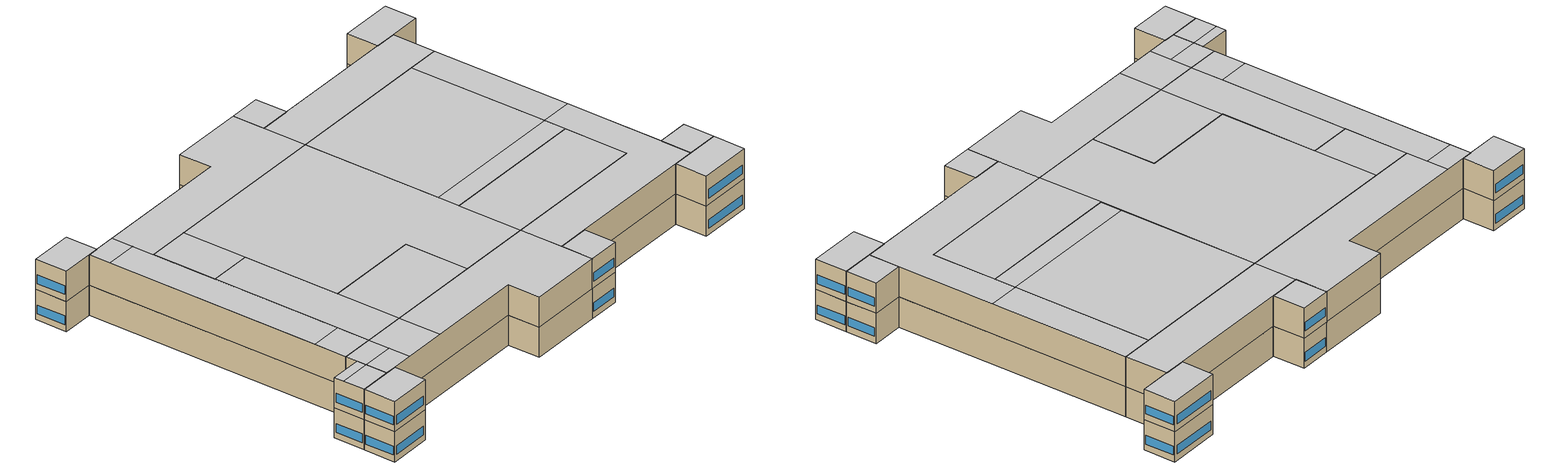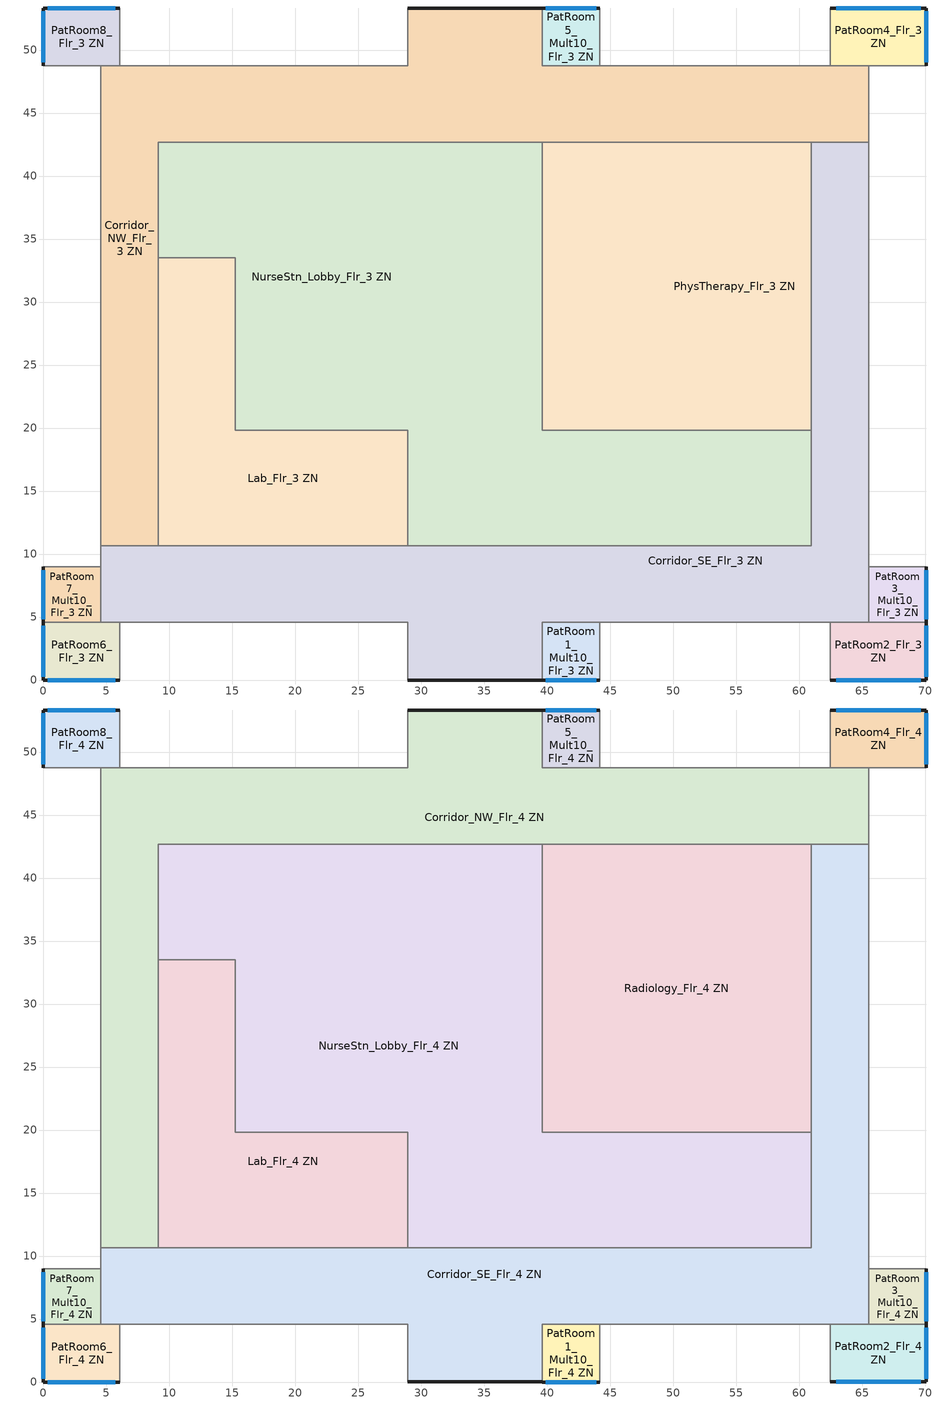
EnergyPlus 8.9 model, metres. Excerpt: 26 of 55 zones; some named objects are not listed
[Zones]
Corridor_NW_Flr_3 ZN
 floor to Corridor_Flr_2 ZN (BTAP-Int-Floor): 39.62,53.34 39.62,42.67 28.96,42.67 28.96,53.34 z8.53
 floor to OR_NurseStn_Lobby_Flr_2 ZN (BTAP-Int-Floor): 60.96,48.77 60.96,42.67 48.77,42.67 48.77,48.77 z8.53
 floor to ICU_Flr_2 ZN (BTAP-Int-Floor): 9.14,21.34 9.14,10.67 4.57,10.67 4.57,21.34 z8.53
 floor to OR1_Flr_2 ZN (BTAP-Int-Floor): 65.53,48.77 65.53,47.24 60.96,47.24 60.96,48.77 z8.53
 floor to OR4_Flr_2 ZN (BTAP-Int-Floor): 48.77,47.24 48.77,42.67 39.62,42.67 39.62,47.24 z8.53
 floor adiabatic (BTAP-Int-Wall): 65.53,47.24 65.53,42.67 60.96,42.67 60.96,47.24 z8.53
 floor to ICU_NurseStn_Lobby_Flr_2 ZN (BTAP-Int-Floor): 28.96,48.77 28.96,42.67 9.14,42.67 9.14,21.34 4.57,21.34 4.57,48.77 z8.53
 floor to OR3_Flr_2 ZN (BTAP-Int-Floor): 48.77,48.77 48.77,47.24 39.62,47.24 39.62,48.77 z8.53
 wall outside (BTAP-Ext-Wall-Mass:U-0.315): 39.62,53.34 28.96,53.34 z8.53:12.8
 wall to PatRoom8_Flr_3 ZN (BTAP-Int-Wall): 6.1,48.77 4.57,48.77 z8.53:12.8
 wall to Corridor_SE_Flr_3 ZN (BTAP-Int-Wall): 60.96,42.67 65.53,42.67 / 4.57,10.67 9.14,10.67 z8.53:12.8
 wall to PhysTherapy_Flr_3 ZN (BTAP-Int-Wall): 39.62,42.67 60.96,42.67 z8.53:12.8
 wall to NurseStn_Lobby_Flr_3 ZN (BTAP-Int-Wall): 9.14,33.53 9.14,33.58 9.14,42.67 39.62,42.67 z8.53:12.8
 wall to Lab_Flr_3 ZN (BTAP-Int-Wall): 9.14,10.67 9.14,33.53 z8.53:12.8
 wall adiabatic (BTAP-Int-Wall): 4.57,48.77 4.57,10.67 / 28.96,53.34 28.96,48.77 6.1,48.77 / 62.48,48.77 44.2,48.77 39.62,48.77 39.62,53.34 / 65.53,42.67 65.53,48.77 z8.53:12.8
 wall to PatRoom4_Flr_3 ZN (BTAP-Int-Wall): 65.53,48.77 62.48,48.77 z8.53:12.8
Corridor_SE_Flr_3 ZN
 floor to OR_NurseStn_Lobby_Flr_2 ZN (BTAP-Int-Floor): 65.53,16.76 65.53,4.57 39.62,4.57 39.62,10.67 60.96,10.67 60.96,16.76 z8.53
 floor adiabatic (BTAP-Int-Wall): 65.53,42.67 65.53,41.15 60.96,41.15 60.96,42.67 z8.53; 65.53,41.15 65.53,16.76 60.96,16.76 60.96,41.15 z8.53
 floor to ICU_Flr_2 ZN (BTAP-Int-Floor): 28.96,10.67 28.96,4.57 4.57,4.57 4.57,10.67 z8.53
 floor to Corridor_Flr_2 ZN (BTAP-Int-Floor): 39.62,10.67 39.62,0 28.96,0 28.96,10.67 z8.53
 wall outside (BTAP-Ext-Wall-Mass:U-0.315): 28.96,0 39.62,0 z8.53:12.8
 wall adiabatic (BTAP-Int-Wall): 39.62,0 39.62,4.57 44.2,4.57 62.48,4.57 / 65.53,4.57 65.53,8.99 65.53,42.67 / 6.1,4.57 28.96,4.57 28.96,0 / 4.57,10.67 4.57,8.99 4.57,4.57 z8.53:12.8
 wall to NurseStn_Lobby_Flr_3 ZN (BTAP-Int-Wall): 60.96,19.81 60.96,10.67 28.96,10.67 z8.53:12.8
 wall to PhysTherapy_Flr_3 ZN (BTAP-Int-Wall): 60.96,42.67 60.96,19.81 z8.53:12.8
 wall to PatRoom2_Flr_3 ZN (BTAP-Int-Wall): 62.48,4.57 65.53,4.57 z8.53:12.8
 wall to PatRoom6_Flr_3 ZN (BTAP-Int-Wall): 4.57,4.57 6.1,4.57 z8.53:12.8
 wall to Lab_Flr_3 ZN (BTAP-Int-Wall): 28.96,10.67 9.14,10.67 z8.53:12.8
Lab_Flr_3 ZN
 floor to ICU_Flr_2 ZN (BTAP-Int-Floor): 15.24,21.34 15.24,19.81 28.96,19.81 28.96,10.67 9.14,10.67 9.14,21.34 z8.53
 floor to ICU_NurseStn_Lobby_Flr_2 ZN (BTAP-Int-Floor): 15.24,33.53 15.24,21.34 9.14,21.34 9.14,33.53 z8.53
 wall to NurseStn_Lobby_Flr_3 ZN (BTAP-Int-Wall): 28.96,10.67 28.96,19.81 15.24,19.81 15.24,33.53 9.14,33.53 z8.53:12.8
NurseStn_Lobby_Flr_3 ZN
 floor to OR_NurseStn_Lobby_Flr_2 ZN (BTAP-Int-Floor): 60.96,19.81 60.96,10.67 39.62,10.67 39.62,19.81 z8.53
 floor to ICU_Flr_2 ZN (BTAP-Int-Floor): 28.96,21.34 28.96,19.81 15.24,19.81 15.24,21.34 z8.53
 floor to Corridor_Flr_2 ZN (BTAP-Int-Floor): 39.62,42.67 39.62,10.67 28.96,10.67 28.96,42.67 z8.53
 floor to ICU_NurseStn_Lobby_Flr_2 ZN (BTAP-Int-Floor): 28.96,42.67 28.96,21.34 15.24,21.34 15.24,33.53 9.14,33.53 9.14,42.67 z8.53
 wall to PhysTherapy_Flr_3 ZN (BTAP-Int-Wall): 60.96,19.81 39.62,19.81 39.62,42.67 z8.53:12.8
PatRoom1_Mult10_Flr_3 ZN
 floor adiabatic (BTAP-Int-Wall): 44.2,4.57 44.2,0 39.62,0 39.62,4.57 z8.53
 wall outside (BTAP-Ext-Wall-Mass:U-0.315): 39.62,0 44.2,0 z8.53:12.8
 wall adiabatic (BTAP-Int-Wall): 44.2,0 44.2,4.57 39.62,4.57 39.62,0 z8.53:12.8
 window (BTAP-Ext-FixedWindow:U=0.240 SHGC=0.600): 39.9,0 43.92,0 z9.45:10.67
 ceiling adiabatic (BTAP-Int-Wall): 44.2,0 44.2,4.57 39.62,4.57 39.62,0 z12.8
PatRoom2_Flr_3 ZN
 floor to OR_NurseStn_Lobby_Flr_2 ZN (BTAP-Int-Floor): 70.1,4.57 70.1,0 62.48,0 62.48,4.57 z8.53
 wall outside (BTAP-Ext-Wall-Mass:U-0.315): 62.48,0 70.1,0 70.1,4.57 z8.53:12.8
 wall adiabatic (BTAP-Int-Wall): 62.48,4.57 62.48,0 / 70.1,4.57 65.53,4.57 z8.53:12.8
 window (BTAP-Ext-FixedWindow:U=0.240 SHGC=0.600): 70.1,0.27 70.1,4.3 / 62.94,0 69.65,0 z9.45:10.67
PatRoom3_Mult10_Flr_3 ZN
 floor adiabatic (BTAP-Int-Wall): 70.1,8.99 70.1,4.57 65.53,4.57 65.53,8.99 z8.53
 wall outside (BTAP-Ext-Wall-Mass:U-0.315): 70.1,4.57 70.1,8.99 z8.53:12.8
 wall adiabatic (BTAP-Int-Wall): 70.1,8.99 65.53,8.99 65.53,4.57 70.1,4.57 z8.53:12.8
 window (BTAP-Ext-FixedWindow:U=0.240 SHGC=0.600): 70.1,4.84 70.1,8.73 z9.45:10.67
 ceiling adiabatic (BTAP-Int-Wall): 70.1,4.57 70.1,8.99 65.53,8.99 65.53,4.57 z12.8
PatRoom4_Flr_3 ZN
 floor to OR1_Flr_2 ZN (BTAP-Int-Floor): 70.1,53.34 70.1,48.77 62.48,48.77 62.48,53.34 z8.53
 wall outside (BTAP-Ext-Wall-Mass:U-0.315): 70.1,48.77 70.1,53.34 62.48,53.34 z8.53:12.8
 wall adiabatic (BTAP-Int-Wall): 65.53,48.77 70.1,48.77 / 62.48,53.34 62.48,48.77 z8.53:12.8
 window (BTAP-Ext-FixedWindow:U=0.240 SHGC=0.600): 69.65,53.34 62.94,53.34 / 70.1,49.04 70.1,53.07 z9.45:10.67
PatRoom5_Mult10_Flr_3 ZN
 floor adiabatic (BTAP-Int-Wall): 44.2,53.34 44.2,48.77 39.62,48.77 39.62,53.34 z8.53
 wall outside (BTAP-Ext-Wall-Mass:U-0.315): 44.2,53.34 39.62,53.34 z8.53:12.8
 wall adiabatic (BTAP-Int-Wall): 39.62,53.34 39.62,48.77 44.2,48.77 44.2,53.34 z8.53:12.8
 window (BTAP-Ext-FixedWindow:U=0.240 SHGC=0.600): 43.92,53.34 39.9,53.34 z9.45:10.67
 ceiling adiabatic (BTAP-Int-Wall): 44.2,48.77 44.2,53.34 39.62,53.34 39.62,48.77 z12.8
PatRoom6_Flr_3 ZN
 floor to ICU_Flr_2 ZN (BTAP-Int-Floor): 6.1,4.57 6.1,0 0,0 0,4.57 z8.53
 wall outside (BTAP-Ext-Wall-Mass:U-0.315): 0,4.57 0,0 6.1,0 z8.53:12.8
 wall adiabatic (BTAP-Int-Wall): 4.57,4.57 0,4.57 / 6.1,0 6.1,4.57 z8.53:12.8
 window (BTAP-Ext-FixedWindow:U=0.240 SHGC=0.600): 0.37,0 5.73,0 / 0,4.3 0,0.27 z9.45:10.67
PatRoom7_Mult10_Flr_3 ZN
 floor adiabatic (BTAP-Int-Wall): 4.57,8.99 4.57,4.57 0,4.57 0,8.99 z8.53
 wall outside (BTAP-Ext-Wall-Mass:U-0.315): 0,8.99 0,4.57 z8.53:12.8
 wall adiabatic (BTAP-Int-Wall): 0,4.57 4.57,4.57 4.57,8.99 0,8.99 z8.53:12.8
 window (BTAP-Ext-FixedWindow:U=0.240 SHGC=0.600): 0,8.73 0,4.84 z9.45:10.67
 ceiling adiabatic (BTAP-Int-Wall): 4.57,4.57 4.57,8.99 0,8.99 0,4.57 z12.8
PatRoom8_Flr_3 ZN
 floor to IC_PatRoom2_Flr_2 ZN (BTAP-Int-Floor): 6.1,53.34 6.1,48.77 0,48.77 0,53.34 z8.53
 wall outside (BTAP-Ext-Wall-Mass:U-0.315): 6.1,53.34 0,53.34 0,48.77 z8.53:12.8
 wall adiabatic (BTAP-Int-Wall): 6.1,48.77 6.1,53.34 / 0,48.77 4.57,48.77 z8.53:12.8
 window (BTAP-Ext-FixedWindow:U=0.240 SHGC=0.600): 5.73,53.34 0.37,53.34 / 0,53.07 0,49.04 z9.45:10.67
PhysTherapy_Flr_3 ZN
 floor to OR_NurseStn_Lobby_Flr_2 ZN (BTAP-Int-Floor): 60.96,42.67 60.96,19.81 39.62,19.81 39.62,22.86 48.77,22.86 48.77,42.67 z8.53
 floor to OR4_Flr_2 ZN (BTAP-Int-Floor): 48.77,42.67 48.77,22.86 39.62,22.86 39.62,42.67 z8.53
Corridor_NW_Flr_4 ZN
 floor to Corridor_NW_Flr_3 ZN (BTAP-Int-Floor): 39.62,53.34 39.62,48.77 65.53,48.77 65.53,42.67 9.14,42.67 9.14,10.67 4.57,10.67 4.57,48.77 28.96,48.77 28.96,53.34 z12.8
 wall outside (BTAP-Ext-Wall-Mass:U-0.315): 39.62,53.34 28.96,53.34 z12.8:17.07
 wall to Corridor_SE_Flr_4 ZN (BTAP-Int-Wall): 4.57,10.67 9.14,10.67 / 60.96,42.67 65.53,42.67 z12.8:17.07
 wall to PatRoom4_Flr_4 ZN (BTAP-Int-Wall): 65.53,48.77 62.48,48.77 z12.8:17.07
 wall adiabatic (BTAP-Int-Wall): 65.53,42.67 65.53,48.77 / 4.57,48.77 4.57,10.67 / 28.96,53.34 28.96,48.77 6.1,48.77 / 62.48,48.77 44.2,48.77 39.62,48.77 39.62,53.34 z12.8:17.07
 wall to Radiology_Flr_4 ZN (BTAP-Int-Wall): 39.62,42.67 60.96,42.67 z12.8:17.07
 wall to NurseStn_Lobby_Flr_4 ZN (BTAP-Int-Wall): 9.14,33.53 9.14,33.58 9.14,42.67 39.62,42.67 z12.8:17.07
 wall to Lab_Flr_4 ZN (BTAP-Int-Wall): 9.14,10.67 9.14,33.53 z12.8:17.07
 wall to PatRoom8_Flr_4 ZN (BTAP-Int-Wall): 6.1,48.77 4.57,48.77 z12.8:17.07
 ceiling to Office3_Flr_5 ZN (BTAP-Int-Ceiling): 9.14,45.72 9.14,48.77 4.57,48.77 4.57,45.72 z17.07
 ceiling adiabatic (BTAP-Int-Wall): 9.14,10.67 9.14,15.24 4.57,15.24 4.57,10.67 z17.07; 9.14,15.24 9.14,45.72 4.57,45.72 4.57,15.24 z17.07
 ceiling to Corridor_Flr_5 ZN (BTAP-Int-Ceiling): 39.62,42.67 39.62,53.34 28.96,53.34 28.96,48.77 9.14,48.77 9.14,42.67 z17.07
 ceiling to Kitchen_Flr_5 ZN (BTAP-Int-Ceiling): 65.53,42.67 65.53,48.77 39.62,48.77 39.62,42.67 z17.07
Corridor_SE_Flr_4 ZN
 floor to Corridor_SE_Flr_3 ZN (BTAP-Int-Floor): 65.53,42.67 65.53,4.57 39.62,4.57 39.62,0 28.96,0 28.96,4.57 4.57,4.57 4.57,10.67 60.96,10.67 60.96,42.67 z12.8
 wall outside (BTAP-Ext-Wall-Mass:U-0.315): 28.96,0 39.62,0 z12.8:17.07
 wall to PatRoom6_Flr_4 ZN (BTAP-Int-Wall): 4.57,4.57 6.1,4.57 z12.8:17.07
 wall adiabatic (BTAP-Int-Wall): 65.53,4.57 65.53,8.99 65.53,42.67 / 39.62,0 39.62,4.57 44.2,4.57 62.48,4.57 / 6.1,4.57 28.96,4.57 28.96,0 / 4.57,10.67 4.57,8.99 4.57,4.57 z12.8:17.07
 wall to PatRoom2_Flr_4 ZN (BTAP-Int-Wall): 62.48,4.57 65.53,4.57 z12.8:17.07
 wall to Lab_Flr_4 ZN (BTAP-Int-Wall): 28.96,10.67 9.14,10.67 z12.8:17.07
 wall to NurseStn_Lobby_Flr_4 ZN (BTAP-Int-Wall): 60.96,19.81 60.96,10.67 28.96,10.67 z12.8:17.07
 wall to Radiology_Flr_4 ZN (BTAP-Int-Wall): 60.96,42.67 60.96,19.81 z12.8:17.07
 ceiling to Corridor_Flr_5 ZN (BTAP-Int-Ceiling): 15.24,4.57 15.24,10.67 9.14,10.67 9.14,4.57 z17.07
 ceiling to Dining_Flr_5 ZN (BTAP-Int-Ceiling): 65.53,4.57 65.53,22.86 60.96,22.86 60.96,10.67 39.62,10.67 39.62,4.57 z17.07
 ceiling to Office1_Flr_5 ZN (BTAP-Int-Ceiling): 9.14,4.57 9.14,7.62 4.57,7.62 4.57,4.57 z17.07
 ceiling to NurseStn_Lobby_Flr_5 ZN (BTAP-Int-Ceiling): 39.62,0 39.62,10.67 15.24,10.67 15.24,4.57 28.96,4.57 28.96,0 z17.07
 ceiling to Kitchen_Flr_5 ZN (BTAP-Int-Ceiling): 65.53,22.86 65.53,42.67 60.96,42.67 60.96,22.86 z17.07
 ceiling adiabatic (BTAP-Int-Wall): 9.14,7.62 9.14,10.67 4.57,10.67 4.57,7.62 z17.07
Lab_Flr_4 ZN
 floor to Lab_Flr_3 ZN (BTAP-Int-Floor): 15.24,33.53 15.24,19.81 28.96,19.81 28.96,10.67 9.14,10.67 9.14,33.53 z12.8
 wall to NurseStn_Lobby_Flr_4 ZN (BTAP-Int-Wall): 28.96,10.67 28.96,19.81 15.24,19.81 15.24,33.53 9.14,33.53 z12.8:17.07
 ceiling to Corridor_Flr_5 ZN (BTAP-Int-Ceiling): 15.24,10.67 15.24,33.53 9.14,33.53 9.14,10.67 z17.07
 ceiling to NurseStn_Lobby_Flr_5 ZN (BTAP-Int-Ceiling): 28.96,10.67 28.96,19.81 15.24,19.81 15.24,10.67 z17.07
NurseStn_Lobby_Flr_4 ZN
 floor to NurseStn_Lobby_Flr_3 ZN (BTAP-Int-Floor): 39.62,42.67 39.62,19.81 60.96,19.81 60.96,10.67 28.96,10.67 28.96,19.81 15.24,19.81 15.24,33.53 9.14,33.53 9.14,42.67 z12.8
 wall to Radiology_Flr_4 ZN (BTAP-Int-Wall): 60.96,19.81 39.62,19.81 39.62,42.67 z12.8:17.07
 ceiling to Corridor_Flr_5 ZN (BTAP-Int-Ceiling): 15.24,33.53 15.24,42.67 9.14,42.67 9.14,33.53 z17.07
 ceiling to Dining_Flr_5 ZN (BTAP-Int-Ceiling): 60.96,10.67 60.96,19.81 39.62,19.81 39.62,10.67 z17.07
 ceiling to NurseStn_Lobby_Flr_5 ZN (BTAP-Int-Ceiling): 39.62,10.67 39.62,42.67 15.24,42.67 15.24,19.81 28.96,19.81 28.96,10.67 z17.07
PatRoom1_Mult10_Flr_4 ZN
 floor adiabatic (BTAP-Int-Wall): 44.2,4.57 44.2,0 39.62,0 39.62,4.57 z12.8
 wall outside (BTAP-Ext-Wall-Mass:U-0.315): 39.62,0 44.2,0 z12.8:17.07
 wall adiabatic (BTAP-Int-Wall): 44.2,0 44.2,4.57 39.62,4.57 39.62,0 z12.8:17.07
 window (BTAP-Ext-FixedWindow:U=0.240 SHGC=0.600): 39.9,0 43.92,0 z13.71:14.93
 ceiling adiabatic (BTAP-Int-Wall): 44.2,0 44.2,4.57 39.62,4.57 39.62,0 z17.07
PatRoom2_Flr_4 ZN
 floor to PatRoom2_Flr_3 ZN (BTAP-Int-Floor): 70.1,4.57 70.1,0 62.48,0 62.48,4.57 z12.8
 wall outside (BTAP-Ext-Wall-Mass:U-0.315): 62.48,0 70.1,0 70.1,4.57 z12.8:17.07
 wall adiabatic (BTAP-Int-Wall): 62.48,4.57 62.48,0 / 70.1,4.57 65.53,4.57 z12.8:17.07
 window (BTAP-Ext-FixedWindow:U=0.240 SHGC=0.600): 70.1,0.27 70.1,4.3 / 62.94,0 69.65,0 z13.71:14.93
 ceiling to Dining_Flr_5 ZN (BTAP-Int-Ceiling): 70.1,0 70.1,4.57 62.48,4.57 62.48,0 z17.07
PatRoom3_Mult10_Flr_4 ZN
 floor adiabatic (BTAP-Int-Wall): 70.1,8.99 70.1,4.57 65.53,4.57 65.53,8.99 z12.8
 wall outside (BTAP-Ext-Wall-Mass:U-0.315): 70.1,4.57 70.1,8.99 z12.8:17.07
 wall adiabatic (BTAP-Int-Wall): 70.1,8.99 65.53,8.99 65.53,4.57 70.1,4.57 z12.8:17.07
 window (BTAP-Ext-FixedWindow:U=0.240 SHGC=0.600): 70.1,4.84 70.1,8.73 z13.71:14.93
 ceiling adiabatic (BTAP-Int-Wall): 70.1,4.57 70.1,8.99 65.53,8.99 65.53,4.57 z17.07
PatRoom4_Flr_4 ZN
 floor to PatRoom4_Flr_3 ZN (BTAP-Int-Floor): 70.1,53.34 70.1,48.77 62.48,48.77 62.48,53.34 z12.8
 wall outside (BTAP-Ext-Wall-Mass:U-0.315): 70.1,48.77 70.1,53.34 62.48,53.34 z12.8:17.07
 wall adiabatic (BTAP-Int-Wall): 65.53,48.77 70.1,48.77 / 62.48,53.34 62.48,48.77 z12.8:17.07
 window (BTAP-Ext-FixedWindow:U=0.240 SHGC=0.600): 69.65,53.34 62.94,53.34 / 70.1,49.04 70.1,53.07 z13.71:14.93
 ceiling to Kitchen_Flr_5 ZN (BTAP-Int-Ceiling): 70.1,48.77 70.1,53.34 62.48,53.34 62.48,48.77 z17.07
PatRoom5_Mult10_Flr_4 ZN
 floor adiabatic (BTAP-Int-Wall): 44.2,53.34 44.2,48.77 39.62,48.77 39.62,53.34 z12.8
 wall outside (BTAP-Ext-Wall-Mass:U-0.315): 44.2,53.34 39.62,53.34 z12.8:17.07
 wall adiabatic (BTAP-Int-Wall): 39.62,53.34 39.62,48.77 44.2,48.77 44.2,53.34 z12.8:17.07
 window (BTAP-Ext-FixedWindow:U=0.240 SHGC=0.600): 43.92,53.34 39.9,53.34 z13.71:14.93
 ceiling adiabatic (BTAP-Int-Wall): 44.2,48.77 44.2,53.34 39.62,53.34 39.62,48.77 z17.07
PatRoom6_Flr_4 ZN
 floor to PatRoom6_Flr_3 ZN (BTAP-Int-Floor): 6.1,4.57 6.1,0 0,0 0,4.57 z12.8
 wall outside (BTAP-Ext-Wall-Mass:U-0.315): 0,4.57 0,0 6.1,0 z12.8:17.07
 wall adiabatic (BTAP-Int-Wall): 4.57,4.57 0,4.57 / 6.1,0 6.1,4.57 z12.8:17.07
 window (BTAP-Ext-FixedWindow:U=0.240 SHGC=0.600): 0.37,0 5.73,0 / 0,4.3 0,0.27 z13.71:14.93
 ceiling to Office1_Flr_5 ZN (BTAP-Int-Ceiling): 6.1,0 6.1,4.57 0,4.57 0,0 z17.07
PatRoom7_Mult10_Flr_4 ZN
 floor adiabatic (BTAP-Int-Wall): 4.57,8.99 4.57,4.57 0,4.57 0,8.99 z12.8
 wall outside (BTAP-Ext-Wall-Mass:U-0.315): 0,8.99 0,4.57 z12.8:17.07
 wall adiabatic (BTAP-Int-Wall): 0,4.57 4.57,4.57 4.57,8.99 0,8.99 z12.8:17.07
 window (BTAP-Ext-FixedWindow:U=0.240 SHGC=0.600): 0,8.73 0,4.84 z13.71:14.93
 ceiling adiabatic (BTAP-Int-Wall): 4.57,4.57 4.57,7.62 0,7.62 0,4.57 z17.07; 4.57,7.62 4.57,8.99 0,8.99 0,7.62 z17.07
PatRoom8_Flr_4 ZN
 floor to PatRoom8_Flr_3 ZN (BTAP-Int-Floor): 6.1,53.34 6.1,48.77 0,48.77 0,53.34 z12.8
 wall outside (BTAP-Ext-Wall-Mass:U-0.315): 6.1,53.34 0,53.34 0,48.77 z12.8:17.07
 wall adiabatic (BTAP-Int-Wall): 6.1,48.77 6.1,53.34 / 0,48.77 4.57,48.77 z12.8:17.07
 window (BTAP-Ext-FixedWindow:U=0.240 SHGC=0.600): 5.73,53.34 0.37,53.34 z13.71:14.94; 0,53.07 0,49.04 z13.71:14.93
 ceiling to Office3_Flr_5 ZN (BTAP-Int-Ceiling): 6.1,48.77 6.1,53.34 0,53.34 0,48.77 z17.07
Radiology_Flr_4 ZN
 floor to PhysTherapy_Flr_3 ZN (BTAP-Int-Floor): 60.96,42.67 60.96,19.81 39.62,19.81 39.62,42.67 z12.8
 ceiling to Kitchen_Flr_5 ZN (BTAP-Int-Ceiling): 60.96,22.86 60.96,42.67 39.62,42.67 39.62,22.86 z17.07
 ceiling to Dining_Flr_5 ZN (BTAP-Int-Ceiling): 60.96,19.81 60.96,22.86 39.62,22.86 39.62,19.81 z17.07
[Building]
Hospital-CAN_BC_Vancouver.Intl.AP.718920_CWEC2016.epw created: 2018-09-18 16:56:11 +0000
[Site:Location]
Vancouver Intl AP_BC_CAN: Latitude {deg}=49.195; Longitude {deg}=-123.184; Time Zone {hr}=-8; Elevation {m}=4.3
[Site:GroundTemperature:BuildingSurface]
19.527, 19.502, 19.536, 19.598, 20.002, 21.64, 22.225, 22.375, 21.449, 20.121, 19.802, 19.633
[Site:WaterMainsTemperature]
Calculation Method=Correlation; Annual Average Outdoor Air Temperature {C}=10.4083; Maximum Difference In Monthly Average Outdoor Air Temperatures {deltaC}=14.1
[SizingPeriod:DesignDay] Day of Month=21; Dry-Bulb Temperature Range Modifier Type=DefaultMultipliers; Humidity Condition Type=Wetbulb; Barometric Pressure {Pa}=101273; Rain Indicator=No; Snow Indicator=No; Daylight Saving Time Indicator=No
Name | Month | Day Type | Maximum Dry-Bulb Temperature {C} | Daily Dry-Bulb Temperature Range {deltaC} | Wetbulb or DewPoint at Maximum Dry-Bulb {C} | Wind Speed {m/s} | Wind Direction {deg} | Solar Model Indicator | ASHRAE Clear Sky Optical Depth for Beam Irradiance (taub) | ASHRAE Clear Sky Optical Depth for Diffuse Irradiance (taud) | Sky Clearness
Vancouver Intl AP Ann Clg .4% Condns DB=>MWB | 7 | SummerDesignDay | 25.1 | 7.6 | 18.5 | 3.7 | 300 | ASHRAETau | 0.359 | 2.485
Vancouver Intl AP Ann Htg 99.6% Condns DB | 12 | WinterDesignDay | -6.1 | 0 | -6.1 | 3 | 100 | ASHRAEClearSky |  |  | 0
[Material] Thermal Absorptance=0.9
Name | Roughness | Thickness {m} | Conductivity {W/m-K} | Density {kg/m3} | Specific Heat {J/kg-K} | Solar Absorptance | Visible Absorptance
1/2IN Gypsum 1 | Smooth | 0.0127 | 0.16 | 784.9 | 830 | 0.4 | 0.4
100mm Normalweight concrete floor 1 | MediumSmooth | 0.1016 | 2.31 | 2322 | 832 | 0.7 | 0.7
1IN Stucco 2 | Smooth | 0.0253 | 0.6918 | 1858 | 837 | 0.7 | 0.92
8IN CONCRETE HW RefBldg 1 | Rough | 0.2032 | 1.311 | 2240 | 836.8 | 0.7 | 0.7
G01 13mm gypsum board 1 | Smooth | 0.0127 | 0.16 | 800 | 1090 | 0.7 | 0.5
[Material:NoMass] Roughness=Smooth; Thermal Absorptance=0.9; Solar Absorptance=0.7
Name | Thermal Resistance {m2-K/W} | Visible Absorptance
Typical Carpet Pad | 0.21648 | 0.8
Typical Insulation 2 | 2.90366 | 0.7
[WindowMaterial:Blind]
Window Material Blind 1: Slat Orientation=Horizontal; Slat Width {m}=0.025; Slat Separation {m}=0.01875; Slat Thickness {m}=0.001; Slat Angle {deg}=45; Slat Conductivity {W/m-K}=221; Slat Beam Solar Transmittance=0; Front Side Slat Beam Solar Reflectance=0.5; Back Side Slat Beam Solar Reflectance=0.5; Slat Diffuse Solar Transmittance=0; Front Side Slat Diffuse Solar Reflectance=0.5; Back Side Slat Diffuse Solar Reflectance=0.5; Slat Beam Visible Transmittance=0; Front Side Slat Beam Visible Reflectance=0.5; Back Side Slat Beam Visible Reflectance=0.5; Slat Diffuse Visible Transmittance=0; Front Side Slat Diffuse Visible Reflectance=0.5; Back Side Slat Diffuse Visible Reflectance=0.5; Slat Infrared Hemispherical Transmittance=0; Front Side Slat Infrared Hemispherical Emissivity=0.9; Back Side Slat Infrared Hemispherical Emissivity=0.9; Blind to Glass Distance {m}=0.05; Blind Top Opening Multiplier=0.5; Blind Bottom Opening Multiplier=0.5; Blind Left Side Opening Multiplier=0.5; Blind Right Side Opening Multiplier=0.5; Minimum Slat Angle {deg}=0; Maximum Slat Angle {deg}=180
[WindowMaterial:SimpleGlazingSystem]
SimpleGlazing:U=0.240 SHGC=0.600: U-Factor {W/m2-K}=2.4; Solar Heat Gain Coefficient=0.6; Visible Transmittance=0.21
[WindowProperty:ShadingControl]
Shading Control 1: Shading Type=InteriorBlind; Shading Control Type=OnIfHighSolarOnWindow; Setpoint {BasedOnField A4}=27; Shading Control Is Scheduled=No; Glare Control Is Active=No; Shading Device Material=Window Material Blind 1
[Construction]
BTAP-Ext-FixedWindow:U=0.240 SHGC=0.600: SimpleGlazing:U=0.240 SHGC=0.600
BTAP-Ext-Wall-Mass:U-0.315: 1IN Stucco 2, 8IN CONCRETE HW RefBldg 1, Typical Insulation 2, 1/2IN Gypsum 1
BTAP-Int-Ceiling: Typical Carpet Pad, 100mm Normalweight concrete floor 1
BTAP-Int-Floor: 100mm Normalweight concrete floor 1, Typical Carpet Pad
BTAP-Int-Wall: G01 13mm gypsum board 1, G01 13mm gypsum board 1
[Zone]
Name | Multiplier
Corridor_NW_Flr_3 ZN; Corridor_NW_Flr_4 ZN; Corridor_SE_Flr_3 ZN; Corridor_SE_Flr_4 ZN; Lab_Flr_3 ZN; Lab_Flr_4 ZN; NurseStn_Lobby_Flr_3 ZN; NurseStn_Lobby_Flr_4 ZN; PatRoom2_Flr_3 ZN; PatRoom2_Flr_4 ZN; PatRoom4_Flr_3 ZN; PatRoom4_Flr_4 ZN; PatRoom6_Flr_3 ZN; PatRoom6_Flr_4 ZN; PatRoom8_Flr_3 ZN; PatRoom8_Flr_4 ZN; PhysTherapy_Flr_3 ZN; Radiology_Flr_4 ZN
PatRoom1_Mult10_Flr_3 ZN; PatRoom1_Mult10_Flr_4 ZN; PatRoom3_Mult10_Flr_3 ZN; PatRoom3_Mult10_Flr_4 ZN; PatRoom5_Mult10_Flr_3 ZN; PatRoom5_Mult10_Flr_4 ZN; PatRoom7_Mult10_Flr_3 ZN; PatRoom7_Mult10_Flr_4 ZN | 10
[ZoneControl:Thermostat] Control Object Type 1=ThermostatSetpoint:DualSetpoint
Name | Zone or ZoneList | Control Type Schedule | Control Name 1
Corridor_NW_Flr_3 ZN Thermostat | Corridor_NW_Flr_3 ZN | Corridor_NW_Flr_3 ZN Thermostat Schedule | Space Function Corridor/Transition area - hospital-sch-B Thermostat 4
Corridor_NW_Flr_4 ZN Thermostat | Corridor_NW_Flr_4 ZN | Corridor_NW_Flr_4 ZN Thermostat Schedule | Space Function Corridor/Transition area - hospital-sch-B Thermostat 5
Corridor_SE_Flr_3 ZN Thermostat | Corridor_SE_Flr_3 ZN | Corridor_SE_Flr_3 ZN Thermostat Schedule | Space Function Corridor/Transition area - hospital-sch-B Thermostat 6
Corridor_SE_Flr_4 ZN Thermostat | Corridor_SE_Flr_4 ZN | Corridor_SE_Flr_4 ZN Thermostat Schedule | Space Function Corridor/Transition area - hospital-sch-B Thermostat 7
Lab_Flr_3 ZN Thermostat | Lab_Flr_3 ZN | Lab_Flr_3 ZN Thermostat Schedule | Space Function Laboratory - other Thermostat 2
Lab_Flr_4 ZN Thermostat | Lab_Flr_4 ZN | Lab_Flr_4 ZN Thermostat Schedule | Space Function Laboratory - other Thermostat 3
NurseStn_Lobby_Flr_3 ZN Thermostat | NurseStn_Lobby_Flr_3 ZN | NurseStn_Lobby_Flr_3 ZN Thermostat Schedule | Space Function Health care facility nurses station Thermostat 3
NurseStn_Lobby_Flr_4 ZN Thermostat | NurseStn_Lobby_Flr_4 ZN | NurseStn_Lobby_Flr_4 ZN Thermostat Schedule | Space Function Health care facility nurses station Thermostat 4
PatRoom1_Mult10_Flr_3 ZN Thermostat | PatRoom1_Mult10_Flr_3 ZN | PatRoom1_Mult10_Flr_3 ZN Thermostat Schedule | Space Function Health care facility patient room Thermostat 4
PatRoom1_Mult10_Flr_4 ZN Thermostat | PatRoom1_Mult10_Flr_4 ZN | PatRoom1_Mult10_Flr_4 ZN Thermostat Schedule | Space Function Health care facility patient room Thermostat 5
PatRoom2_Flr_3 ZN Thermostat | PatRoom2_Flr_3 ZN | PatRoom2_Flr_3 ZN Thermostat Schedule | Space Function Health care facility patient room Thermostat 6
PatRoom2_Flr_4 ZN Thermostat | PatRoom2_Flr_4 ZN | PatRoom2_Flr_4 ZN Thermostat Schedule | Space Function Health care facility patient room Thermostat 7
PatRoom3_Mult10_Flr_3 ZN Thermostat | PatRoom3_Mult10_Flr_3 ZN | PatRoom3_Mult10_Flr_3 ZN Thermostat Schedule | Space Function Health care facility patient room Thermostat 8
PatRoom3_Mult10_Flr_4 ZN Thermostat | PatRoom3_Mult10_Flr_4 ZN | PatRoom3_Mult10_Flr_4 ZN Thermostat Schedule | Space Function Health care facility patient room Thermostat 9
PatRoom4_Flr_3 ZN Thermostat | PatRoom4_Flr_3 ZN | PatRoom4_Flr_3 ZN Thermostat Schedule | Space Function Health care facility patient room Thermostat 10
PatRoom4_Flr_4 ZN Thermostat | PatRoom4_Flr_4 ZN | PatRoom4_Flr_4 ZN Thermostat Schedule | Space Function Health care facility patient room Thermostat 11
PatRoom5_Mult10_Flr_3 ZN Thermostat | PatRoom5_Mult10_Flr_3 ZN | PatRoom5_Mult10_Flr_3 ZN Thermostat Schedule | Space Function Health care facility patient room Thermostat 12
PatRoom5_Mult10_Flr_4 ZN Thermostat | PatRoom5_Mult10_Flr_4 ZN | PatRoom5_Mult10_Flr_4 ZN Thermostat Schedule | Space Function Health care facility patient room Thermostat 13
PatRoom6_Flr_3 ZN Thermostat | PatRoom6_Flr_3 ZN | PatRoom6_Flr_3 ZN Thermostat Schedule | Space Function Health care facility patient room Thermostat 14
PatRoom6_Flr_4 ZN Thermostat | PatRoom6_Flr_4 ZN | PatRoom6_Flr_4 ZN Thermostat Schedule | Space Function Health care facility patient room Thermostat 15
PatRoom7_Mult10_Flr_3 ZN Thermostat | PatRoom7_Mult10_Flr_3 ZN | PatRoom7_Mult10_Flr_3 ZN Thermostat Schedule | Space Function Health care facility patient room Thermostat 16
PatRoom7_Mult10_Flr_4 ZN Thermostat | PatRoom7_Mult10_Flr_4 ZN | PatRoom7_Mult10_Flr_4 ZN Thermostat Schedule | Space Function Health care facility patient room Thermostat 17
PatRoom8_Flr_3 ZN Thermostat | PatRoom8_Flr_3 ZN | PatRoom8_Flr_3 ZN Thermostat Schedule | Space Function Health care facility patient room Thermostat 18
PatRoom8_Flr_4 ZN Thermostat | PatRoom8_Flr_4 ZN | PatRoom8_Flr_4 ZN Thermostat Schedule | Space Function Health care facility patient room Thermostat 19
PhysTherapy_Flr_3 ZN Thermostat | PhysTherapy_Flr_3 ZN | PhysTherapy_Flr_3 ZN Thermostat Schedule | Space Function Health care facility physical therapy room Thermostat 1
Radiology_Flr_4 ZN Thermostat | Radiology_Flr_4 ZN | Radiology_Flr_4 ZN Thermostat Schedule | Space Function Health care facility imaging room Thermostat 1
[ThermostatSetpoint:DualSetpoint]
Name | Heating Setpoint Temperature Schedule | Cooling Setpoint Temperature Schedule
Space Function Corridor/Transition area - hospital-sch-B Thermostat 4; Space Function Corridor/Transition area - hospital-sch-B Thermostat 5; Space Function Corridor/Transition area - hospital-sch-B Thermostat 6; Space Function Corridor/Transition area - hospital-sch-B Thermostat 7 | NECB-B-Thermostat Setpoint-Heating | NECB-B-Thermostat Setpoint-Cooling
Space Function Laboratory - other Thermostat 2; Space Function Laboratory - other Thermostat 3 | NECB-A-Thermostat Setpoint-Heating | NECB-A-Thermostat Setpoint-Cooling
Space Function Health care facility nurses station Thermostat 3; Space Function Health care facility nurses station Thermostat 4; Space Function Health care facility patient room Thermostat 4; Space Function Health care facility patient room Thermostat 5; Space Function Health care facility patient room Thermostat 6; Space Function Health care facility patient room Thermostat 7; Space Function Health care facility patient room Thermostat 8; Space Function Health care facility patient room Thermostat 9; Space Function Health care facility patient room Thermostat 10; Space Function Health care facility patient room Thermostat 11; Space Function Health care facility patient room Thermostat 12; Space Function Health care facility patient room Thermostat 13; Space Function Health care facility patient room Thermostat 14; Space Function Health care facility patient room Thermostat 15; Space Function Health care facility patient room Thermostat 16; Space Function Health care facility patient room Thermostat 17; Space Function Health care facility patient room Thermostat 18; Space Function Health care facility patient room Thermostat 19; Space Function Health care facility imaging room Thermostat 1 | NECB-H-Thermostat Setpoint-Heating | NECB-H-Thermostat Setpoint-Cooling
Space Function Health care facility physical therapy room Thermostat 1 | NECB-C-Thermostat Setpoint-Heating | NECB-C-Thermostat Setpoint-Cooling
[DesignSpecification:OutdoorAir] Outdoor Air Method=Sum; Outdoor Air Flow per Person {m3/s-person}=0; Outdoor Air Flow per Zone {m3/s}=0; Outdoor Air Flow Air Changes per Hour {1/hr}=0
Name | Outdoor Air Flow per Zone Floor Area {m3/s-m2}
Space Function Laboratory - other Ventilation | 0.0021844
Space Function Corridor/Transition area - hospital-sch-B Ventilation | 0.0003048
Space Function Health care facility nurses station Ventilation; Space Function Health care facility patient room Ventilation | 0.001524
Space Function Health care facility physical therapy room Ventilation; Space Function Health care facility imaging room Ventilation | 0.002286
[Zone equipment]
Corridor_NW_Flr_3 ZN: Zone HVAC Ideal Loads Air System 5
Corridor_NW_Flr_4 ZN: Zone HVAC Ideal Loads Air System 6
Corridor_SE_Flr_3 ZN: Zone HVAC Ideal Loads Air System 7
Corridor_SE_Flr_4 ZN: Zone HVAC Ideal Loads Air System 8
Lab_Flr_3 ZN: Zone HVAC Ideal Loads Air System 22
Lab_Flr_4 ZN: Zone HVAC Ideal Loads Air System 23
NurseStn_Lobby_Flr_3 ZN: Zone HVAC Ideal Loads Air System 25
NurseStn_Lobby_Flr_4 ZN: Zone HVAC Ideal Loads Air System 26
PatRoom1_Mult10_Flr_3 ZN: Zone HVAC Ideal Loads Air System 38
PatRoom1_Mult10_Flr_4 ZN: Zone HVAC Ideal Loads Air System 39
PatRoom2_Flr_3 ZN: Zone HVAC Ideal Loads Air System 40
PatRoom2_Flr_4 ZN: Zone HVAC Ideal Loads Air System 41
PatRoom3_Mult10_Flr_3 ZN: Zone HVAC Ideal Loads Air System 42
PatRoom3_Mult10_Flr_4 ZN: Zone HVAC Ideal Loads Air System 43
PatRoom4_Flr_3 ZN: Zone HVAC Ideal Loads Air System 44
PatRoom4_Flr_4 ZN: Zone HVAC Ideal Loads Air System 45
PatRoom5_Mult10_Flr_3 ZN: Zone HVAC Ideal Loads Air System 46
PatRoom5_Mult10_Flr_4 ZN: Zone HVAC Ideal Loads Air System 47
PatRoom6_Flr_3 ZN: Zone HVAC Ideal Loads Air System 48
PatRoom6_Flr_4 ZN: Zone HVAC Ideal Loads Air System 49
PatRoom7_Mult10_Flr_3 ZN: Zone HVAC Ideal Loads Air System 50
PatRoom7_Mult10_Flr_4 ZN: Zone HVAC Ideal Loads Air System 51
PatRoom8_Flr_3 ZN: Zone HVAC Ideal Loads Air System 52
PatRoom8_Flr_4 ZN: Zone HVAC Ideal Loads Air System 53
PhysTherapy_Flr_3 ZN: Zone HVAC Ideal Loads Air System 54
Radiology_Flr_4 ZN: Zone HVAC Ideal Loads Air System 55
[Sizing:Zone] Zone Cooling Design Supply Air Temperature Input Method=SupplyAirTemperature; Zone Cooling Design Supply Air Temperature {C}=14; Zone Cooling Design Supply Air Temperature Difference {deltaC}=11.11; Zone Heating Design Supply Air Temperature Input Method=SupplyAirTemperature; Zone Heating Design Supply Air Temperature {C}=40; Zone Heating Design Supply Air Temperature Difference {deltaC}=11.11; Zone Cooling Design Supply Air Humidity Ratio {kgWater/kgDryAir}=0.0085; Zone Heating Design Supply Air Humidity Ratio {kgWater/kgDryAir}=0.008; Cooling Design Air Flow Method=DesignDay; Cooling Design Air Flow Rate {m3/s}=0; Cooling Minimum Air Flow per Zone Floor Area {m3/s-m2}=0.000762; Cooling Minimum Air Flow {m3/s}=0; Cooling Minimum Air Flow Fraction=0; Heating Design Air Flow Method=DesignDay; Heating Design Air Flow Rate {m3/s}=0; Heating Maximum Air Flow per Zone Floor Area {m3/s-m2}=0.002032; Heating Maximum Air Flow {m3/s}=0.141576; Heating Maximum Air Flow Fraction=0.3; Account for Dedicated Outdoor Air System=No
Name | Design Specification Outdoor Air Object | Design Specification Zone Air Distribution Object
Corridor_NW_Flr_3 ZN | Space Function Corridor/Transition area - hospital-sch-B Ventilation | Corridor_NW_Flr_3 ZN Design Spec Zone Air Dist
Corridor_NW_Flr_4 ZN | Space Function Corridor/Transition area - hospital-sch-B Ventilation | Corridor_NW_Flr_4 ZN Design Spec Zone Air Dist
Corridor_SE_Flr_3 ZN | Space Function Corridor/Transition area - hospital-sch-B Ventilation | Corridor_SE_Flr_3 ZN Design Spec Zone Air Dist
Corridor_SE_Flr_4 ZN | Space Function Corridor/Transition area - hospital-sch-B Ventilation | Corridor_SE_Flr_4 ZN Design Spec Zone Air Dist
Lab_Flr_3 ZN | Space Function Laboratory - other Ventilation | Lab_Flr_3 ZN Design Spec Zone Air Dist
Lab_Flr_4 ZN | Space Function Laboratory - other Ventilation | Lab_Flr_4 ZN Design Spec Zone Air Dist
NurseStn_Lobby_Flr_3 ZN | Space Function Health care facility nurses station Ventilation | NurseStn_Lobby_Flr_3 ZN Design Spec Zone Air Dist
NurseStn_Lobby_Flr_4 ZN | Space Function Health care facility nurses station Ventilation | NurseStn_Lobby_Flr_4 ZN Design Spec Zone Air Dist
PatRoom1_Mult10_Flr_3 ZN | Space Function Health care facility patient room Ventilation | PatRoom1_Mult10_Flr_3 ZN Design Spec Zone Air Dist
PatRoom1_Mult10_Flr_4 ZN | Space Function Health care facility patient room Ventilation | PatRoom1_Mult10_Flr_4 ZN Design Spec Zone Air Dist
PatRoom2_Flr_3 ZN | Space Function Health care facility patient room Ventilation | PatRoom2_Flr_3 ZN Design Spec Zone Air Dist
PatRoom2_Flr_4 ZN | Space Function Health care facility patient room Ventilation | PatRoom2_Flr_4 ZN Design Spec Zone Air Dist
PatRoom3_Mult10_Flr_3 ZN | Space Function Health care facility patient room Ventilation | PatRoom3_Mult10_Flr_3 ZN Design Spec Zone Air Dist
PatRoom3_Mult10_Flr_4 ZN | Space Function Health care facility patient room Ventilation | PatRoom3_Mult10_Flr_4 ZN Design Spec Zone Air Dist
PatRoom4_Flr_3 ZN | Space Function Health care facility patient room Ventilation | PatRoom4_Flr_3 ZN Design Spec Zone Air Dist
PatRoom4_Flr_4 ZN | Space Function Health care facility patient room Ventilation | PatRoom4_Flr_4 ZN Design Spec Zone Air Dist
PatRoom5_Mult10_Flr_3 ZN | Space Function Health care facility patient room Ventilation | PatRoom5_Mult10_Flr_3 ZN Design Spec Zone Air Dist
PatRoom5_Mult10_Flr_4 ZN | Space Function Health care facility patient room Ventilation | PatRoom5_Mult10_Flr_4 ZN Design Spec Zone Air Dist
PatRoom6_Flr_3 ZN | Space Function Health care facility patient room Ventilation | PatRoom6_Flr_3 ZN Design Spec Zone Air Dist
PatRoom6_Flr_4 ZN | Space Function Health care facility patient room Ventilation | PatRoom6_Flr_4 ZN Design Spec Zone Air Dist
PatRoom7_Mult10_Flr_3 ZN | Space Function Health care facility patient room Ventilation | PatRoom7_Mult10_Flr_3 ZN Design Spec Zone Air Dist
PatRoom7_Mult10_Flr_4 ZN | Space Function Health care facility patient room Ventilation | PatRoom7_Mult10_Flr_4 ZN Design Spec Zone Air Dist
PatRoom8_Flr_3 ZN | Space Function Health care facility patient room Ventilation | PatRoom8_Flr_3 ZN Design Spec Zone Air Dist
PatRoom8_Flr_4 ZN | Space Function Health care facility patient room Ventilation | PatRoom8_Flr_4 ZN Design Spec Zone Air Dist
PhysTherapy_Flr_3 ZN | Space Function Health care facility physical therapy room Ventilation | PhysTherapy_Flr_3 ZN Design Spec Zone Air Dist
Radiology_Flr_4 ZN | Space Function Health care facility imaging room Ventilation | Radiology_Flr_4 ZN Design Spec Zone Air Dist
[DesignSpecification:ZoneAirDistribution] Zone Air Distribution Effectiveness in Cooling Mode=1; Zone Air Distribution Effectiveness in Heating Mode=1
Corridor_NW_Flr_3 ZN Design Spec Zone Air Dist; Corridor_NW_Flr_4 ZN Design Spec Zone Air Dist; Corridor_SE_Flr_3 ZN Design Spec Zone Air Dist; Corridor_SE_Flr_4 ZN Design Spec Zone Air Dist; Lab_Flr_3 ZN Design Spec Zone Air Dist; Lab_Flr_4 ZN Design Spec Zone Air Dist; NurseStn_Lobby_Flr_3 ZN Design Spec Zone Air Dist; NurseStn_Lobby_Flr_4 ZN Design Spec Zone Air Dist; PatRoom1_Mult10_Flr_3 ZN Design Spec Zone Air Dist; PatRoom1_Mult10_Flr_4 ZN Design Spec Zone Air Dist; PatRoom2_Flr_3 ZN Design Spec Zone Air Dist; PatRoom2_Flr_4 ZN Design Spec Zone Air Dist; PatRoom3_Mult10_Flr_3 ZN Design Spec Zone Air Dist; PatRoom3_Mult10_Flr_4 ZN Design Spec Zone Air Dist; PatRoom4_Flr_3 ZN Design Spec Zone Air Dist; PatRoom4_Flr_4 ZN Design Spec Zone Air Dist; PatRoom5_Mult10_Flr_3 ZN Design Spec Zone Air Dist; PatRoom5_Mult10_Flr_4 ZN Design Spec Zone Air Dist; PatRoom6_Flr_3 ZN Design Spec Zone Air Dist; PatRoom6_Flr_4 ZN Design Spec Zone Air Dist; PatRoom7_Mult10_Flr_3 ZN Design Spec Zone Air Dist; PatRoom7_Mult10_Flr_4 ZN Design Spec Zone Air Dist; PatRoom8_Flr_3 ZN Design Spec Zone Air Dist; PatRoom8_Flr_4 ZN Design Spec Zone Air Dist; PhysTherapy_Flr_3 ZN Design Spec Zone Air Dist; Radiology_Flr_4 ZN Design Spec Zone Air Dist
[ZoneInfiltration:DesignFlowRate] Schedule=Always On Discrete; Design Flow Rate Calculation Method=Flow/ExteriorArea; Flow per Exterior Surface Area {m3/s-m2}=0.00025; Constant Term Coefficient=0; Temperature Term Coefficient=0; Velocity Term Coefficient=0.224; Velocity Squared Term Coefficient=0
Name | Zone or ZoneList
Corridor_NW_Flr_3 Infiltration | Corridor_NW_Flr_3 ZN
Corridor_NW_Flr_4 Infiltration | Corridor_NW_Flr_4 ZN
Corridor_SE_Flr_3 Infiltration | Corridor_SE_Flr_3 ZN
Corridor_SE_Flr_4 Infiltration | Corridor_SE_Flr_4 ZN
PatRoom1_Mult10_Flr_3 Infiltration | PatRoom1_Mult10_Flr_3 ZN
PatRoom1_Mult10_Flr_4 Infiltration | PatRoom1_Mult10_Flr_4 ZN
PatRoom2_Flr_3 Infiltration | PatRoom2_Flr_3 ZN
PatRoom2_Flr_4 Infiltration | PatRoom2_Flr_4 ZN
PatRoom3_Mult10_Flr_3 Infiltration | PatRoom3_Mult10_Flr_3 ZN
PatRoom3_Mult10_Flr_4 Infiltration | PatRoom3_Mult10_Flr_4 ZN
PatRoom4_Flr_3 Infiltration | PatRoom4_Flr_3 ZN
PatRoom4_Flr_4 Infiltration | PatRoom4_Flr_4 ZN
PatRoom5_Mult10_Flr_3 Infiltration | PatRoom5_Mult10_Flr_3 ZN
PatRoom5_Mult10_Flr_4 Infiltration | PatRoom5_Mult10_Flr_4 ZN
PatRoom6_Flr_3 Infiltration | PatRoom6_Flr_3 ZN
PatRoom6_Flr_4 Infiltration | PatRoom6_Flr_4 ZN
PatRoom7_Mult10_Flr_3 Infiltration | PatRoom7_Mult10_Flr_3 ZN
PatRoom7_Mult10_Flr_4 Infiltration | PatRoom7_Mult10_Flr_4 ZN
PatRoom8_Flr_3 Infiltration | PatRoom8_Flr_3 ZN
PatRoom8_Flr_4 Infiltration | PatRoom8_Flr_4 ZN
[Schedule:Compact]
Corridor_NW_Flr_3 ZN Thermostat Schedule; Corridor_NW_Flr_4 ZN Thermostat Schedule; Corridor_SE_Flr_3 ZN Thermostat Schedule; Corridor_SE_Flr_4 ZN Thermostat Schedule; Lab_Flr_3 ZN Thermostat Schedule; Lab_Flr_4 ZN Thermostat Schedule; NurseStn_Lobby_Flr_3 ZN Thermostat Schedule; NurseStn_Lobby_Flr_4 ZN Thermostat Schedule; PatRoom1_Mult10_Flr_3 ZN Thermostat Schedule; PatRoom1_Mult10_Flr_4 ZN Thermostat Schedule; PatRoom2_Flr_3 ZN Thermostat Schedule; PatRoom2_Flr_4 ZN Thermostat Schedule; PatRoom3_Mult10_Flr_3 ZN Thermostat Schedule; PatRoom3_Mult10_Flr_4 ZN Thermostat Schedule; PatRoom4_Flr_3 ZN Thermostat Schedule; PatRoom4_Flr_4 ZN Thermostat Schedule; PatRoom5_Mult10_Flr_3 ZN Thermostat Schedule; PatRoom5_Mult10_Flr_4 ZN Thermostat Schedule; PatRoom6_Flr_3 ZN Thermostat Schedule; PatRoom6_Flr_4 ZN Thermostat Schedule; PatRoom7_Mult10_Flr_3 ZN Thermostat Schedule; PatRoom7_Mult10_Flr_4 ZN Thermostat Schedule; PatRoom8_Flr_3 ZN Thermostat Schedule; PatRoom8_Flr_4 ZN Thermostat Schedule; PhysTherapy_Flr_3 ZN Thermostat Schedule; Radiology_Flr_4 ZN Thermostat Schedule: Through: 12/31, For: AllDays, Until: 24:00, 4
[Schedule:Day:Interval]
NECB-A-Thermostat Setpoint-Heating Sun|Hol Day; NECB-A-Thermostat Setpoint-Heating Sat Day: No, 24:00, 18
NECB-A-Thermostat Setpoint-Heating Default|Wkdy Day; NECB-A-Thermostat Setpoint-Heating Default: No, 06:00, 18, 07:00, 20, 21:00, 22, 24:00, 18
NECB-A-Thermostat Setpoint-Cooling Sun|Hol Day; NECB-A-Thermostat Setpoint-Cooling Sat Day: No, 24:00, 35
NECB-A-Thermostat Setpoint-Cooling Default|Wkdy Day; NECB-A-Thermostat Setpoint-Cooling Default: No, 06:00, 35, 21:00, 24, 24:00, 35
NECB-B-Thermostat Setpoint-Heating Sun|Hol Day: No, 01:00, 18, 02:00, 22, 09:00, 18, 10:00, 20, 23:00, 22, 24:00, 18
NECB-B-Thermostat Setpoint-Heating Default|Wkdy Day; NECB-B-Thermostat Setpoint-Heating Sat Day; NECB-B-Thermostat Setpoint-Heating Default: No, 02:00, 22, 08:00, 18, 09:00, 20, 24:00, 22
NECB-B-Thermostat Setpoint-Cooling Sun|Hol Day: No, 09:00, 35, 23:00, 24, 24:00, 35
NECB-B-Thermostat Setpoint-Cooling Default|Wkdy Day; NECB-B-Thermostat Setpoint-Cooling Sat Day; NECB-B-Thermostat Setpoint-Cooling Default: No, 01:00, 24, 08:00, 35, 24:00, 24
NECB-H-Thermostat Setpoint-Heating Sun|Hol Day; NECB-H-Thermostat Setpoint-Heating Default|Wkdy Day; NECB-H-Thermostat Setpoint-Heating Sat Day; NECB-H-Thermostat Setpoint-Heating Default: No, 01:00, 22, 07:00, 18, 08:00, 20, 24:00, 22
NECB-H-Thermostat Setpoint-Cooling Sun|Hol Day; NECB-H-Thermostat Setpoint-Cooling Default|Wkdy Day; NECB-H-Thermostat Setpoint-Cooling Sat Day; NECB-H-Thermostat Setpoint-Cooling Default: No, 24:00, 24
NECB-C-Thermostat Setpoint-Heating Sun|Hol Day: No, 09:00, 18, 10:00, 20, 19:00, 22, 24:00, 18
NECB-C-Thermostat Setpoint-Heating Default|Wkdy Day; NECB-C-Thermostat Setpoint-Heating Sat Day; NECB-C-Thermostat Setpoint-Heating Default: No, 07:00, 18, 08:00, 20, 21:00, 22, 24:00, 18
NECB-C-Thermostat Setpoint-Cooling Sun|Hol Day: No, 07:00, 35, 19:00, 24, 24:00, 35
NECB-C-Thermostat Setpoint-Cooling Default|Wkdy Day; NECB-C-Thermostat Setpoint-Cooling Sat Day; NECB-C-Thermostat Setpoint-Cooling Default: No, 07:00, 35, 21:00, 24, 24:00, 35
[Schedule:Week:Daily]
NECB-A-Thermostat Setpoint-Heating Week Rule - Jan1-Dec31: NECB-A-Thermostat Setpoint-Heating Sun|Hol Day, NECB-A-Thermostat Setpoint-Heating Default|Wkdy Day, NECB-A-Thermostat Setpoint-Heating Default|Wkdy Day, NECB-A-Thermostat Setpoint-Heating Default|Wkdy Day, NECB-A-Thermostat Setpoint-Heating Default|Wkdy Day, NECB-A-Thermostat Setpoint-Heating Default|Wkdy Day, NECB-A-Thermostat Setpoint-Heating Sat Day, NECB-A-Thermostat Setpoint-Heating Default, NECB-A-Thermostat Setpoint-Heating Default, NECB-A-Thermostat Setpoint-Heating Default, NECB-A-Thermostat Setpoint-Heating Default, NECB-A-Thermostat Setpoint-Heating Default
NECB-A-Thermostat Setpoint-Cooling Week Rule - Jan1-Dec31: NECB-A-Thermostat Setpoint-Cooling Sun|Hol Day, NECB-A-Thermostat Setpoint-Cooling Default|Wkdy Day, NECB-A-Thermostat Setpoint-Cooling Default|Wkdy Day, NECB-A-Thermostat Setpoint-Cooling Default|Wkdy Day, NECB-A-Thermostat Setpoint-Cooling Default|Wkdy Day, NECB-A-Thermostat Setpoint-Cooling Default|Wkdy Day, NECB-A-Thermostat Setpoint-Cooling Sat Day, NECB-A-Thermostat Setpoint-Cooling Default, NECB-A-Thermostat Setpoint-Cooling Default, NECB-A-Thermostat Setpoint-Cooling Default, NECB-A-Thermostat Setpoint-Cooling Default, NECB-A-Thermostat Setpoint-Cooling Default
NECB-B-Thermostat Setpoint-Heating Week Rule - Jan1-Dec31: NECB-B-Thermostat Setpoint-Heating Sun|Hol Day, NECB-B-Thermostat Setpoint-Heating Default|Wkdy Day, NECB-B-Thermostat Setpoint-Heating Default|Wkdy Day, NECB-B-Thermostat Setpoint-Heating Default|Wkdy Day, NECB-B-Thermostat Setpoint-Heating Default|Wkdy Day, NECB-B-Thermostat Setpoint-Heating Default|Wkdy Day, NECB-B-Thermostat Setpoint-Heating Sat Day, NECB-B-Thermostat Setpoint-Heating Default, NECB-B-Thermostat Setpoint-Heating Default, NECB-B-Thermostat Setpoint-Heating Default, NECB-B-Thermostat Setpoint-Heating Default, NECB-B-Thermostat Setpoint-Heating Default
NECB-B-Thermostat Setpoint-Cooling Week Rule - Jan1-Dec31: NECB-B-Thermostat Setpoint-Cooling Sun|Hol Day, NECB-B-Thermostat Setpoint-Cooling Default|Wkdy Day, NECB-B-Thermostat Setpoint-Cooling Default|Wkdy Day, NECB-B-Thermostat Setpoint-Cooling Default|Wkdy Day, NECB-B-Thermostat Setpoint-Cooling Default|Wkdy Day, NECB-B-Thermostat Setpoint-Cooling Default|Wkdy Day, NECB-B-Thermostat Setpoint-Cooling Sat Day, NECB-B-Thermostat Setpoint-Cooling Default, NECB-B-Thermostat Setpoint-Cooling Default, NECB-B-Thermostat Setpoint-Cooling Default, NECB-B-Thermostat Setpoint-Cooling Default, NECB-B-Thermostat Setpoint-Cooling Default
NECB-H-Thermostat Setpoint-Heating Week Rule - Jan1-Dec31: NECB-H-Thermostat Setpoint-Heating Sun|Hol Day, NECB-H-Thermostat Setpoint-Heating Default|Wkdy Day, NECB-H-Thermostat Setpoint-Heating Default|Wkdy Day, NECB-H-Thermostat Setpoint-Heating Default|Wkdy Day, NECB-H-Thermostat Setpoint-Heating Default|Wkdy Day, NECB-H-Thermostat Setpoint-Heating Default|Wkdy Day, NECB-H-Thermostat Setpoint-Heating Sat Day, NECB-H-Thermostat Setpoint-Heating Default, NECB-H-Thermostat Setpoint-Heating Default, NECB-H-Thermostat Setpoint-Heating Default, NECB-H-Thermostat Setpoint-Heating Default, NECB-H-Thermostat Setpoint-Heating Default
NECB-H-Thermostat Setpoint-Cooling Week Rule - Jan1-Dec31: NECB-H-Thermostat Setpoint-Cooling Sun|Hol Day, NECB-H-Thermostat Setpoint-Cooling Default|Wkdy Day, NECB-H-Thermostat Setpoint-Cooling Default|Wkdy Day, NECB-H-Thermostat Setpoint-Cooling Default|Wkdy Day, NECB-H-Thermostat Setpoint-Cooling Default|Wkdy Day, NECB-H-Thermostat Setpoint-Cooling Default|Wkdy Day, NECB-H-Thermostat Setpoint-Cooling Sat Day, NECB-H-Thermostat Setpoint-Cooling Default, NECB-H-Thermostat Setpoint-Cooling Default, NECB-H-Thermostat Setpoint-Cooling Default, NECB-H-Thermostat Setpoint-Cooling Default, NECB-H-Thermostat Setpoint-Cooling Default
NECB-C-Thermostat Setpoint-Heating Week Rule - Jan1-Dec31: NECB-C-Thermostat Setpoint-Heating Sun|Hol Day, NECB-C-Thermostat Setpoint-Heating Default|Wkdy Day, NECB-C-Thermostat Setpoint-Heating Default|Wkdy Day, NECB-C-Thermostat Setpoint-Heating Default|Wkdy Day, NECB-C-Thermostat Setpoint-Heating Default|Wkdy Day, NECB-C-Thermostat Setpoint-Heating Default|Wkdy Day, NECB-C-Thermostat Setpoint-Heating Sat Day, NECB-C-Thermostat Setpoint-Heating Default, NECB-C-Thermostat Setpoint-Heating Default, NECB-C-Thermostat Setpoint-Heating Default, NECB-C-Thermostat Setpoint-Heating Default, NECB-C-Thermostat Setpoint-Heating Default
NECB-C-Thermostat Setpoint-Cooling Week Rule - Jan1-Dec31: NECB-C-Thermostat Setpoint-Cooling Sun|Hol Day, NECB-C-Thermostat Setpoint-Cooling Default|Wkdy Day, NECB-C-Thermostat Setpoint-Cooling Default|Wkdy Day, NECB-C-Thermostat Setpoint-Cooling Default|Wkdy Day, NECB-C-Thermostat Setpoint-Cooling Default|Wkdy Day, NECB-C-Thermostat Setpoint-Cooling Default|Wkdy Day, NECB-C-Thermostat Setpoint-Cooling Sat Day, NECB-C-Thermostat Setpoint-Cooling Default, NECB-C-Thermostat Setpoint-Cooling Default, NECB-C-Thermostat Setpoint-Cooling Default, NECB-C-Thermostat Setpoint-Cooling Default, NECB-C-Thermostat Setpoint-Cooling Default
[Schedule:Year]
NECB-A-Thermostat Setpoint-Heating: NECB-A-Thermostat Setpoint-Heating Week Rule - Jan1-Dec31, 1, 1, 12, 31
NECB-A-Thermostat Setpoint-Cooling: NECB-A-Thermostat Setpoint-Cooling Week Rule - Jan1-Dec31, 1, 1, 12, 31
NECB-B-Thermostat Setpoint-Heating: NECB-B-Thermostat Setpoint-Heating Week Rule - Jan1-Dec31, 1, 1, 12, 31
NECB-B-Thermostat Setpoint-Cooling: NECB-B-Thermostat Setpoint-Cooling Week Rule - Jan1-Dec31, 1, 1, 12, 31
NECB-H-Thermostat Setpoint-Heating: NECB-H-Thermostat Setpoint-Heating Week Rule - Jan1-Dec31, 1, 1, 12, 31
NECB-H-Thermostat Setpoint-Cooling: NECB-H-Thermostat Setpoint-Cooling Week Rule - Jan1-Dec31, 1, 1, 12, 31
NECB-C-Thermostat Setpoint-Heating: NECB-C-Thermostat Setpoint-Heating Week Rule - Jan1-Dec31, 1, 1, 12, 31
NECB-C-Thermostat Setpoint-Cooling: NECB-C-Thermostat Setpoint-Cooling Week Rule - Jan1-Dec31, 1, 1, 12, 31
[Schedule:Constant]
Always On Discrete: Hourly Value=1
